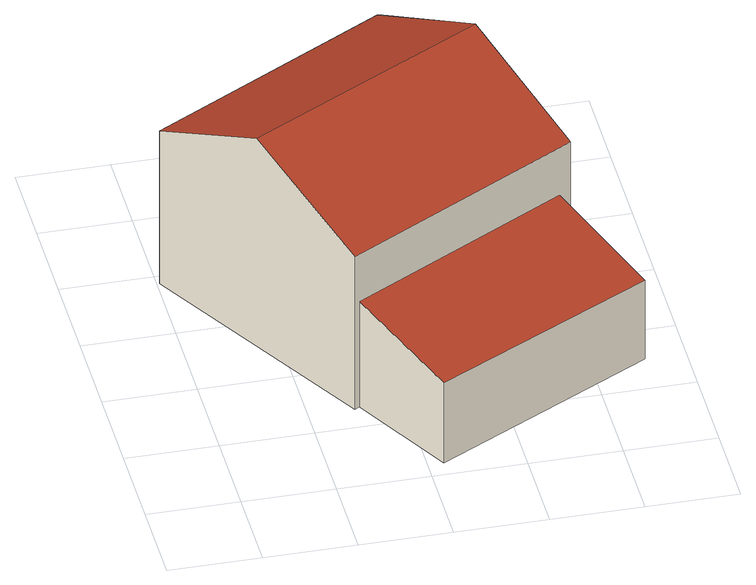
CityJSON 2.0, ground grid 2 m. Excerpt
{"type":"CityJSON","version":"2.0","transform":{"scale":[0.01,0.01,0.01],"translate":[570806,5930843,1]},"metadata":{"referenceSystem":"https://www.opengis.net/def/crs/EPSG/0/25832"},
"CityObjects":{
"building1":{"type":"Building","attributes":{"Grundfläche 2D":"49.804486","Grundhöhe NN":"1.843"},"geometry":[{"type":"Solid","lod":"3","boundaries":[[[[0,1,2,3,4,5]],[[6,7,8,4,3]],[[9,10,11,12]],[[11,13,14,1,0,5,15,16,12]],[[17,7,6,3,2,1,14,18]],[[8,7,17,19]],[[15,5,4,8,19]],[[9,12,16,20]],[[10,9,20,21]],[[11,10,21,13]],[[20,16,15,19,17,18,14,13,21]]]],"semantics":{"surfaces":[{"type":"RoofSurface"},{"type":"WallSurface"},{"type":"GroundSurface"}],"values":[[0,0,0,1,1,1,1,1,1,1,2]]}}]}
},
"vertices":[
[788,538,468],[814,553,468],[809,562,474],[673,808,608],[151,518,608],[297,261,468],[536,1054,478],[527,1071,468],[5,776,468],[433,40,285],[913,301,282],[788,538,350],[308,267,350],[788,538,84],[814,553,84],[297,261,84],[308,267,84],[527,1071,84],[536,1054,84],[5,776,84],[433,40,84],[913,301,84]
]}
